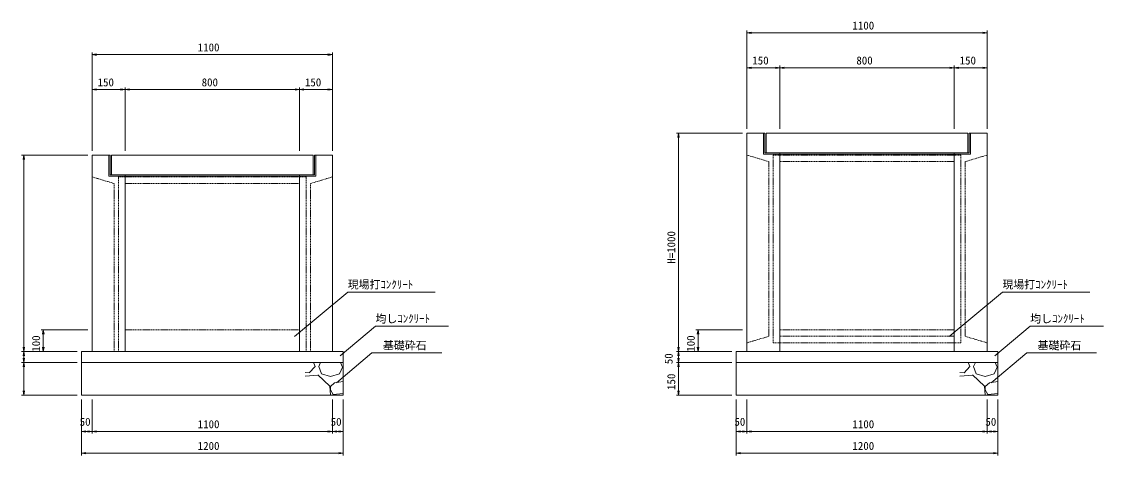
# Model space of a CAD drawing. Units: millimetres on the paper. Extents: x 0 to 841, y 0 to 594.
# Drawn here: x 216.6 to 464.4, y 321.8 to 421.1 of the extents above; entities that cross this region are included whole.
import ezdxf
from ezdxf.enums import TextEntityAlignment as Align

# ---------------------------------------------------------------- set-up
doc = ezdxf.new("R2010")
doc.units = ezdxf.units.MM
doc.linetypes.add('USER1', pattern=[0.375, 0.25, -0.125])
for name, color, linetype, lineweight in [('D-STR-DIM（寸法）', 7, 'Continuous', 18), ('D-STR-HTXT（旗揚げ）', 7, 'Continuous', 18), ('D-STR-STR1（構造物）', 4, 'Continuous', 18), ('D-STR-STRn（構造物）', 7, 'Continuous', 18), ('D-STR（構造物外形線）', 1, 'Continuous', 18)]:
    doc.layers.add(name, color=color, linetype=linetype, lineweight=lineweight)
doc.layers.add('D-STR-TXT（文字）', color=7, linetype='Continuous')
doc.styles.add('ＭＳ ゴシック', font='')
doc.styles.get('ＭＳ ゴシック').set_extended_font_data('MS Gothic')

msp = doc.modelspace()

# ---------------------------------------------------------------- linework, layer by layer
at = {"layer": 'D-STR-DIM（寸法）'}
for p, q in [((382.802, 396.579), (382.802, 419.079)), ((437.802, 396.579), (437.802, 419.079)), ((382.802, 418.579), (383.802, 418.745)), ((383.802, 418.412), (382.802, 418.579)), ((382.802, 418.579), (383.802, 418.579)), ((383.802, 418.579), (436.802, 418.579)), ((436.802, 418.745), (437.802, 418.579)), ((437.802, 418.579), (436.802, 418.412)), ((437.802, 418.579), (436.802, 418.579)), ((232.802, 391.579), (232.802, 414.079)), ((287.802, 391.579), (287.802, 414.079)), ((232.802, 413.579), (233.802, 413.745)), ((233.802, 413.412), (232.802, 413.579)), ((232.802, 413.579), (233.802, 413.579)), ((233.802, 413.579), (286.802, 413.579)), ((286.802, 413.745), (287.802, 413.579)), ((287.802, 413.579), (286.802, 413.412)), ((287.802, 413.579), (286.802, 413.579)), ((382.802, 396.579), (382.802, 411.079)), ((382.802, 410.579), (383.802, 410.745)), ((383.802, 410.412), (382.802, 410.579)), ((382.802, 410.579), (383.802, 410.579)), ((383.802, 410.579), (389.302, 410.579)), ((389.302, 410.745), (390.302, 410.579)), ((390.302, 410.579), (389.302, 410.412)), ((390.302, 410.579), (389.302, 410.579)), ((390.302, 396.579), (390.302, 411.079)), ((390.302, 396.579), (390.302, 411.079)), ((390.302, 410.579), (391.302, 410.745)), ((391.302, 410.412), (390.302, 410.579)), ((390.302, 410.579), (391.302, 410.579)), ((391.302, 410.579), (429.302, 410.579)), ((429.302, 410.745), (430.302, 410.579)), ((430.302, 410.579), (429.302, 410.412)), ((430.302, 410.579), (429.302, 410.579)), ((430.302, 396.579), (430.302, 411.079)), ((430.302, 396.579), (430.302, 411.079)), ((430.302, 410.579), (431.302, 410.745)), ((431.302, 410.412), (430.302, 410.579)), ((430.302, 410.579), (431.302, 410.579)), ((431.302, 410.579), (436.802, 410.579)), ((436.802, 410.745), (437.802, 410.579)), ((437.802, 410.579), (436.802, 410.412)), ((437.802, 410.579), (436.802, 410.579)), ((437.802, 396.579), (437.802, 411.079)), ((232.802, 391.579), (232.802, 406.079)), ((232.802, 405.579), (233.802, 405.745)), ((233.802, 405.412), (232.802, 405.579)), ((232.802, 405.579), (233.802, 405.579)), ((233.802, 405.579), (239.302, 405.579)), ((239.302, 405.745), (240.302, 405.579)), ((240.302, 405.579), (239.302, 405.412)), ((240.302, 405.579), (239.302, 405.579)), ((240.302, 391.579), (240.302, 406.079)), ((240.302, 391.579), (240.302, 406.079)), ((240.302, 405.579), (241.302, 405.745)), ((241.302, 405.412), (240.302, 405.579)), ((240.302, 405.579), (241.302, 405.579)), ((241.302, 405.579), (279.302, 405.579)), ((279.302, 405.745), (280.302, 405.579)), ((280.302, 405.579), (279.302, 405.412)), ((280.302, 405.579), (279.302, 405.579)), ((280.302, 391.579), (280.302, 406.079)), ((280.302, 391.579), (280.302, 406.079)), ((280.302, 405.579), (281.302, 405.745)), ((281.302, 405.412), (280.302, 405.579)), ((280.302, 405.579), (281.302, 405.579)), ((281.302, 405.579), (286.802, 405.579)), ((286.802, 405.745), (287.802, 405.579)), ((287.802, 405.579), (286.802, 405.412)), ((287.802, 405.579), (286.802, 405.579)), ((287.802, 391.579), (287.802, 406.079)), ((381.802, 395.579), (366.616, 395.579)), ((366.95, 394.579), (367.116, 395.579)), ((367.116, 395.579), (367.283, 394.579)), ((367.116, 395.579), (367.116, 394.579)), ((367.116, 394.579), (367.116, 346.579)), ((231.802, 390.579), (216.616, 390.579)), ((216.95, 389.579), (217.116, 390.579)), ((217.116, 390.579), (217.283, 389.579)), ((217.116, 390.579), (217.116, 389.579)), ((217.116, 389.579), (217.116, 346.579)), ((231.802, 350.579), (221.086, 350.579)), ((221.42, 349.579), (221.586, 350.579)), ((221.586, 350.579), (221.753, 349.579)), ((221.586, 350.579), (221.586, 349.579)), ((221.586, 349.579), (221.586, 346.579)), ((381.802, 350.579), (371.086, 350.579)), ((371.42, 349.579), (371.586, 350.579)), ((371.586, 350.579), (371.753, 349.579)), ((371.586, 350.579), (371.586, 349.579)), ((371.586, 349.579), (371.586, 346.579)), ((229.302, 345.579), (216.616, 345.579)), ((226.802, 345.579), (216.616, 345.579)), ((217.116, 345.579), (216.95, 346.579)), ((216.95, 344.579), (217.116, 345.579)), ((217.283, 346.579), (217.116, 345.579)), ((217.116, 345.579), (217.116, 346.579)), ((217.116, 345.579), (217.283, 344.579)), ((217.116, 345.579), (217.116, 344.579)), ((217.116, 344.579), (217.116, 344.079)), ((229.302, 345.579), (221.086, 345.579)), ((221.586, 345.579), (221.42, 346.579)), ((221.753, 346.579), (221.586, 345.579)), ((221.586, 345.579), (221.586, 346.579)), ((379.302, 345.579), (366.616, 345.579)), ((376.802, 345.579), (366.616, 345.579)), ((367.116, 345.579), (366.95, 346.579)), ((366.95, 344.579), (367.116, 345.579)), ((367.283, 346.579), (367.116, 345.579)), ((367.116, 345.579), (367.116, 346.579)), ((367.116, 345.579), (367.283, 344.579)), ((367.116, 345.579), (367.116, 344.579)), ((367.116, 344.579), (367.116, 344.079)), ((379.302, 345.579), (371.086, 345.579)), ((371.586, 345.579), (371.42, 346.579)), ((371.753, 346.579), (371.586, 345.579)), ((371.586, 345.579), (371.586, 346.579)), ((229.302, 343.079), (216.616, 343.079)), ((229.302, 343.079), (216.616, 343.079)), ((217.116, 343.079), (216.95, 344.079)), ((216.95, 342.079), (217.116, 343.079)), ((217.283, 344.079), (217.116, 343.079)), ((217.116, 343.079), (217.116, 344.079)), ((217.116, 343.079), (217.283, 342.079)), ((217.116, 343.079), (217.116, 342.079)), ((217.116, 342.079), (217.116, 336.579)), ((379.302, 343.079), (366.616, 343.079)), ((379.302, 343.079), (366.616, 343.079)), ((367.116, 343.079), (366.95, 344.079)), ((366.95, 342.079), (367.116, 343.079)), ((367.283, 344.079), (367.116, 343.079)), ((367.116, 343.079), (367.116, 344.079)), ((367.116, 343.079), (367.283, 342.079)), ((367.116, 343.079), (367.116, 342.079)), ((367.116, 342.079), (367.116, 336.579)), ((229.302, 335.579), (216.616, 335.579)), ((217.116, 335.579), (216.95, 336.579)), ((217.283, 336.579), (217.116, 335.579)), ((217.116, 335.579), (217.116, 336.579)), ((230.302, 334.579), (230.302, 326.786)), ((230.302, 334.579), (230.302, 321.818)), ((232.802, 334.579), (232.802, 326.786)), ((232.802, 334.579), (232.802, 326.786)), ((287.802, 334.579), (287.802, 326.786)), ((287.802, 334.579), (287.802, 326.786)), ((290.302, 334.579), (290.302, 326.786)), ((290.302, 334.579), (290.302, 321.818)), ((379.302, 335.579), (366.616, 335.579)), ((367.116, 335.579), (366.95, 336.579)), ((367.283, 336.579), (367.116, 335.579)), ((367.116, 335.579), (367.116, 336.579)), ((380.302, 334.579), (380.302, 326.786)), ((380.302, 334.579), (380.302, 321.818)), ((382.802, 334.579), (382.802, 326.786)), ((382.802, 334.579), (382.802, 326.786)), ((437.802, 334.579), (437.802, 326.786)), ((437.802, 334.579), (437.802, 326.786)), ((440.302, 334.579), (440.302, 326.786)), ((440.302, 334.579), (440.302, 321.818)), ((230.302, 327.286), (231.302, 327.453)), ((231.302, 327.119), (230.302, 327.286)), ((230.302, 327.286), (231.302, 327.286)), ((231.802, 327.286), (231.302, 327.286)), ((231.802, 327.453), (232.802, 327.286)), ((232.802, 327.286), (231.802, 327.119)), ((232.802, 327.286), (231.802, 327.286)), ((232.802, 327.286), (233.802, 327.453)), ((233.802, 327.119), (232.802, 327.286)), ((232.802, 327.286), (233.802, 327.286)), ((286.802, 327.286), (233.802, 327.286)), ((286.802, 327.453), (287.802, 327.286)), ((287.802, 327.286), (286.802, 327.119)), ((287.802, 327.286), (286.802, 327.286)), ((287.802, 327.286), (288.802, 327.453)), ((288.802, 327.119), (287.802, 327.286)), ((287.802, 327.286), (288.802, 327.286)), ((288.802, 327.286), (289.302, 327.286)), ((289.302, 327.453), (290.302, 327.286)), ((290.302, 327.286), (289.302, 327.119)), ((290.302, 327.286), (289.302, 327.286)), ((380.302, 327.286), (381.302, 327.453)), ((381.302, 327.119), (380.302, 327.286)), ((380.302, 327.286), (381.302, 327.286)), ((381.802, 327.286), (381.302, 327.286)), ((381.802, 327.453), (382.802, 327.286)), ((382.802, 327.286), (381.802, 327.119)), ((382.802, 327.286), (381.802, 327.286)), ((382.802, 327.286), (383.802, 327.453)), ((383.802, 327.119), (382.802, 327.286)), ((382.802, 327.286), (383.802, 327.286)), ((436.802, 327.286), (383.802, 327.286)), ((436.802, 327.453), (437.802, 327.286)), ((437.802, 327.286), (436.802, 327.119)), ((437.802, 327.286), (436.802, 327.286)), ((437.802, 327.286), (438.802, 327.453)), ((438.802, 327.119), (437.802, 327.286)), ((437.802, 327.286), (438.802, 327.286)), ((438.802, 327.286), (439.302, 327.286)), ((439.302, 327.453), (440.302, 327.286)), ((440.302, 327.286), (439.302, 327.119)), ((440.302, 327.286), (439.302, 327.286)), ((230.302, 322.318), (231.302, 322.485)), ((231.302, 322.151), (230.302, 322.318)), ((230.302, 322.318), (231.302, 322.318)), ((289.302, 322.318), (231.302, 322.318)), ((289.302, 322.485), (290.302, 322.318)), ((290.302, 322.318), (289.302, 322.151)), ((290.302, 322.318), (289.302, 322.318)), ((380.302, 322.318), (381.302, 322.485)), ((381.302, 322.151), (380.302, 322.318)), ((380.302, 322.318), (381.302, 322.318)), ((439.302, 322.318), (381.302, 322.318)), ((439.302, 322.485), (440.302, 322.318)), ((440.302, 322.318), (439.302, 322.151)), ((440.302, 322.318), (439.302, 322.318))]:
    msp.add_line(p, q, dxfattribs=at)
at = {"layer": 'D-STR-HTXT（旗揚げ）'}
for p, q in [((279.139, 349.005), (291.324, 359.22)), ((311.359, 359.22), (291.324, 359.22)), ((429.139, 349.005), (441.324, 359.22)), ((461.359, 359.22), (441.324, 359.22)), ((289.558, 344.58), (297.682, 351.39)), ((314.449, 351.39), (297.682, 351.39)), ((439.558, 344.58), (447.682, 351.39)), ((464.449, 351.39), (447.682, 351.39)), ((288.761, 338.453), (296.884, 345.263)), ((312.858, 345.263), (296.884, 345.263)), ((438.761, 338.453), (446.884, 345.263)), ((462.858, 345.263), (446.884, 345.263))]:
    msp.add_line(p, q, dxfattribs=at)
at = {"layer": 'D-STR-STR1（構造物）'}
for p, q in [((386.577, 395.579), (386.577, 390.779)), ((386.877, 395.579), (386.577, 395.579)), ((386.577, 390.779), (386.577, 395.579)), ((386.877, 391.079), (386.877, 395.579)), ((387.177, 391.079), (387.177, 395.579)), ((433.427, 395.579), (387.177, 395.579)), ((433.427, 395.579), (433.427, 391.079)), ((434.027, 395.579), (433.727, 395.579)), ((433.727, 391.079), (433.727, 395.579)), ((434.027, 395.579), (434.027, 390.779)), ((434.027, 390.929), (434.027, 395.579)), ((236.577, 390.579), (236.577, 385.779)), ((236.877, 390.579), (236.577, 390.579)), ((236.577, 385.779), (236.577, 390.579)), ((236.877, 386.079), (236.877, 390.579)), ((237.177, 386.079), (237.177, 390.579)), ((283.427, 390.579), (237.177, 390.579)), ((283.427, 390.579), (283.427, 386.079)), ((284.027, 390.579), (283.727, 390.579)), ((283.727, 386.079), (283.727, 390.579)), ((284.027, 390.579), (284.027, 385.779)), ((284.027, 385.929), (284.027, 390.579)), ((386.577, 390.779), (434.027, 390.779)), ((433.727, 391.079), (386.877, 391.079)), ((236.577, 385.779), (284.027, 385.779)), ((283.727, 386.079), (236.877, 386.079))]:
    msp.add_line(p, q, dxfattribs=at)
at = {"layer": 'D-STR-STR1（構造物）', "color": 7, "linetype": 'USER1'}
for p, q in [((240.302, 350.579), (280.302, 350.579)), ((390.302, 350.579), (430.302, 350.579))]:
    msp.add_line(p, q, dxfattribs=at)
at = {"layer": 'D-STR-STRn（構造物）'}
for p, q in [((230.302, 345.579), (230.302, 335.579)), ((232.802, 345.579), (230.302, 345.579)), ((287.802, 345.579), (290.302, 345.579)), ((290.302, 345.579), (290.302, 335.579)), ((380.302, 345.579), (380.302, 335.579)), ((382.802, 345.579), (380.302, 345.579)), ((437.802, 345.579), (440.302, 345.579)), ((440.302, 345.579), (440.302, 335.579)), ((290.302, 343.079), (230.302, 343.079)), ((282.524, 340.737), (283.858, 342.193)), ((283.858, 342.171), (283.576, 342.923)), ((285.308, 340.467), (284.702, 342.165)), ((285.05, 342.923), (284.705, 342.174)), ((290.167, 342.174), (289.439, 340.476)), ((290.034, 342.176), (289.714, 342.923)), ((440.302, 343.079), (380.302, 343.079)), ((432.524, 340.737), (433.858, 342.193)), ((433.858, 342.171), (433.576, 342.923)), ((435.308, 340.467), (434.702, 342.165)), ((435.05, 342.923), (434.705, 342.174)), ((440.167, 342.174), (439.439, 340.476)), ((440.034, 342.176), (439.714, 342.923)), ((281.59, 340.814), (282.537, 340.732)), ((281.59, 339.975), (284.461, 340.215)), ((284.453, 340.234), (287.243, 337.687)), ((287.363, 339.857), (285.301, 340.463)), ((289.448, 340.464), (287.386, 339.858)), ((290.163, 339.747), (290.302, 339.794)), ((290.302, 339.676), (290.177, 339.75)), ((431.59, 340.814), (432.537, 340.732)), ((431.59, 339.975), (434.461, 340.215)), ((434.453, 340.234), (437.243, 337.687)), ((437.363, 339.857), (435.301, 340.463)), ((439.448, 340.464), (437.386, 339.858)), ((440.163, 339.747), (440.302, 339.794)), ((440.302, 339.676), (440.177, 339.75)), ((287.251, 337.682), (287.348, 335.645)), ((287.362, 337.549), (288.332, 338.399)), ((287.375, 336.837), (287.375, 337.565)), ((288.329, 338.423), (290.302, 338.719)), ((437.251, 337.682), (437.348, 335.645)), ((437.362, 337.549), (438.332, 338.399)), ((437.375, 336.837), (437.375, 337.565)), ((438.329, 338.423), (440.302, 338.719)), ((230.302, 335.579), (290.302, 335.579)), ((287.997, 335.74), (287.39, 336.832)), ((290.302, 336.019), (287.977, 335.74)), ((380.302, 335.579), (440.302, 335.579)), ((437.997, 335.74), (437.39, 336.832)), ((440.302, 336.019), (437.977, 335.74))]:
    msp.add_line(p, q, dxfattribs=at)
at = {"layer": 'D-STR（構造物外形線）'}
for p, q in [((382.802, 345.579), (382.802, 395.579)), ((382.802, 395.579), (386.577, 395.579)), ((386.577, 391.079), (386.577, 395.579)), ((434.027, 395.579), (437.802, 395.579)), ((434.027, 395.579), (434.027, 391.079)), ((437.802, 395.579), (437.802, 345.579)), ((232.802, 345.579), (232.802, 390.579)), ((232.802, 390.579), (236.577, 390.579)), ((236.577, 386.079), (236.577, 390.579)), ((284.027, 390.579), (287.802, 390.579)), ((284.027, 390.579), (284.027, 386.079)), ((287.802, 390.579), (287.802, 345.579)), ((390.302, 391.079), (390.302, 345.579)), ((430.302, 391.079), (430.302, 345.579)), ((240.302, 386.079), (240.302, 345.579)), ((280.302, 386.079), (280.302, 345.579)), ((287.802, 345.579), (232.802, 345.579)), ((437.802, 345.579), (382.802, 345.579))]:
    msp.add_line(p, q, dxfattribs=at)
at = {"layer": 'D-STR（構造物外形線）', "linetype": 'USER1'}
for p, q in [((382.802, 390.579), (387.802, 389.079)), ((388.802, 390.579), (431.802, 390.579)), ((388.802, 390.579), (388.802, 347.579)), ((431.802, 390.579), (431.802, 347.579)), ((437.802, 390.579), (432.802, 389.079)), ((387.802, 389.079), (387.802, 349.079)), ((390.302, 389.079), (430.302, 389.079)), ((390.302, 389.079), (390.302, 349.079)), ((430.302, 389.079), (430.302, 349.079)), ((432.802, 389.079), (432.802, 349.079)), ((232.802, 385.579), (237.802, 384.079)), ((238.802, 385.579), (281.802, 385.579)), ((238.802, 385.579), (238.802, 345.579)), ((281.802, 385.579), (281.802, 345.579)), ((287.802, 385.579), (282.802, 384.079)), ((237.802, 384.079), (237.802, 345.579)), ((240.302, 384.079), (280.302, 384.079)), ((240.302, 384.079), (240.302, 345.579)), ((280.302, 384.079), (280.302, 345.579)), ((282.802, 384.079), (282.802, 345.579)), ((387.802, 349.079), (382.802, 347.579)), ((388.802, 347.579), (431.802, 347.579)), ((390.302, 349.079), (430.302, 349.079)), ((432.802, 349.079), (437.802, 347.579))]:
    msp.add_line(p, q, dxfattribs=at)

# ---------------------------------------------------------------- texts
at = {"layer": 'D-STR-DIM（寸法）', "style": 'ＭＳ ゴシック'}
for s, p in [('1100', (406.958, 418.779)), ('1100', (256.958, 413.779)), ('150', (384.02, 410.779)), ('800', (407.859, 410.779)), ('150', (431.52, 410.779)), ('150', (234.02, 405.779)), ('800', (257.859, 405.779)), ('150', (281.52, 405.779)), ('50', (229.921, 328.045)), ('1100', (256.958, 327.486)), ('50', (287.421, 328.045)), ('50', (379.921, 328.045)), ('1100', (406.958, 327.486)), ('50', (437.421, 328.045)), ('1200', (256.958, 322.518)), ('1200', (406.958, 322.518))]:
    msp.add_text(s, height=1.833, dxfattribs=at).set_placement(p, align=Align.BOTTOM_LEFT)
for s, p in [('H=1000', (366.916, 365.693)), ('100', (221.386, 345.547)), ('100', (371.386, 345.547)), ('50', (366.316, 342.698)), ('150', (366.916, 336.797))]:
    msp.add_text(s, height=1.833, rotation=90, dxfattribs=at).set_placement(p, align=Align.BOTTOM_LEFT)
at = {"layer": 'D-STR-TXT（文字）', "style": 'ＭＳ ゴシック'}
for s, p in [('現場打ｺﾝｸﾘｰﾄ', (291.324, 359.472)), ('現場打ｺﾝｸﾘｰﾄ', (441.324, 359.472)), ('均しｺﾝｸﾘｰﾄ', (297.682, 351.643)), ('均しｺﾝｸﾘｰﾄ', (447.682, 351.643)), ('基礎砕石', (299.384, 345.515)), ('基礎砕石', (449.384, 345.515))]:
    msp.add_text(s, height=1.833, dxfattribs=at).set_placement(p, align=Align.BOTTOM_LEFT)

doc.saveas('drawing.dxf')
